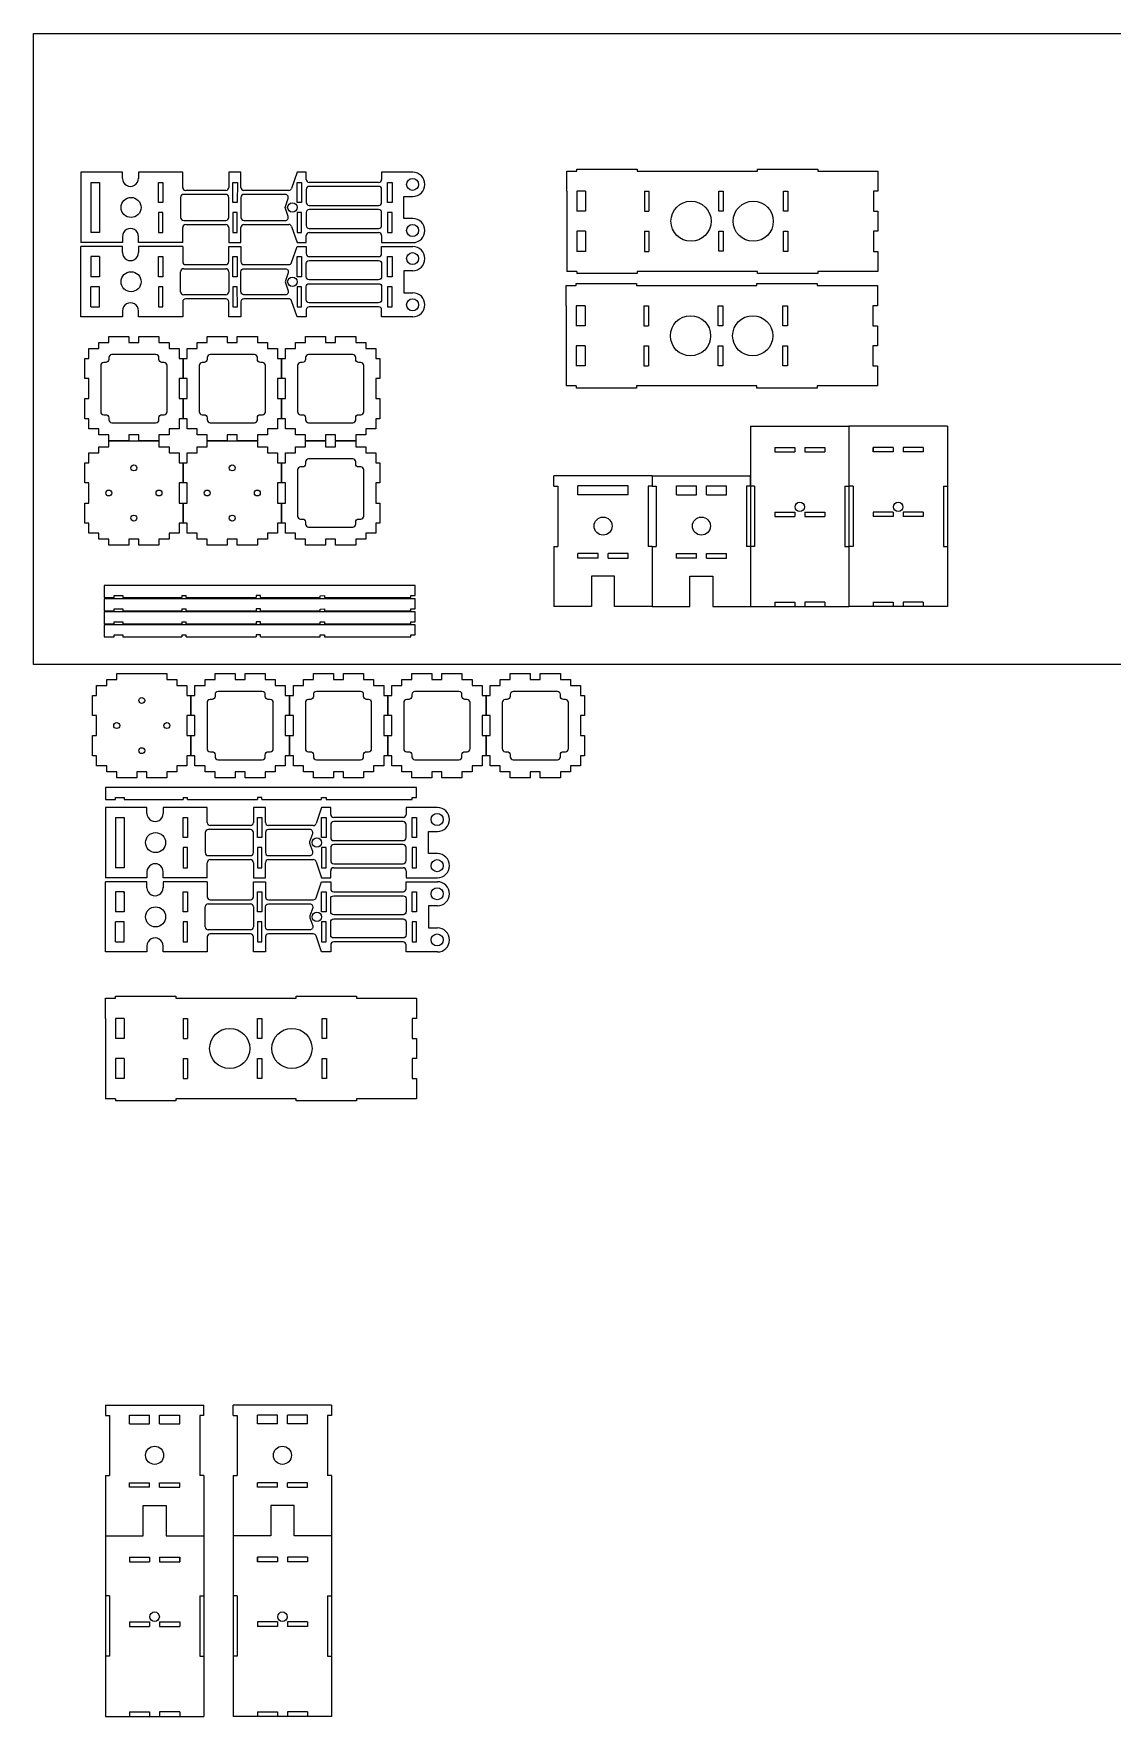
# Model space of a CAD drawing. Header units: millimetres. Extents: x 183 to 1901, y -41 to 1071.
# Drawn here: x 825 to 1362, y -41 to 797 of the extents above; entities that cross this region are included whole.
import ezdxf

# ---------------------------------------------------------------- set-up
doc = ezdxf.new("R2010")
doc.units = ezdxf.units.MM

msp = doc.modelspace()

# ---------------------------------------------------------------- linework, layer by layer
for p, q in [((869.21, 727.82), (848.51, 727.82)), ((848.51, 727.82), (848.51, 692.82)), ((853.51, 722.82), (853.51, 697.82)), ((853.51, 722.82), (857.86, 722.82)), ((857.86, 722.82), (857.86, 697.82)), ((1090.54, 718.46), (1090.54, 678.46)), ((1099.89, 718.46), (1095.54, 718.46)), ((1095.54, 718.46), (1095.54, 708.46)), ((1099.89, 718.46), (1099.89, 708.46)), ((1129.24, 718.46), (1131.44, 718.46)), ((1129.24, 718.46), (1129.24, 708.46)), ((1131.44, 718.46), (1131.44, 708.46)), ((1099.89, 708.46), (1095.54, 708.46)), ((1129.24, 708.46), (1131.44, 708.46)), ((857.86, 697.82), (853.51, 697.82)), ((1099.89, 698.46), (1095.54, 698.46)), ((1095.54, 698.46), (1095.54, 688.46)), ((1099.89, 698.46), (1099.89, 688.46)), ((1129.24, 698.46), (1131.44, 698.46)), ((1129.24, 698.46), (1129.24, 688.46)), ((1131.44, 698.46), (1131.44, 688.46)), ((869.21, 692.82), (848.51, 692.82)), ((869.21, 690.82), (848.51, 690.82)), ((848.51, 655.82), (848.51, 690.82)), ((1099.89, 688.46), (1095.54, 688.46)), ((1129.24, 688.46), (1131.44, 688.46)), ((857.86, 685.82), (853.51, 685.82)), ((853.51, 685.82), (853.51, 675.82)), ((857.87, 684.97), (857.86, 685.82)), ((857.86, 685.82), (857.86, 675.82)), ((857.86, 675.82), (853.51, 675.82)), ((853.51, 660.82), (853.51, 670.82)), ((857.86, 670.82), (853.51, 670.82)), ((857.86, 660.82), (857.86, 670.82)), ((1095.54, 678.46), (1090.54, 678.46)), ((1095.54, 678.46), (1095.54, 677.46)), ((869.21, 655.82), (848.51, 655.82)), ((853.51, 660.82), (857.86, 660.82)), ((1090.29, 661.38), (1090.29, 621.38)), ((1099.64, 661.38), (1095.29, 661.38)), ((1095.29, 661.38), (1095.29, 651.38)), ((1099.64, 661.38), (1099.64, 651.38)), ((1128.99, 661.38), (1131.19, 661.38)), ((1128.99, 661.38), (1128.99, 651.38)), ((1131.19, 661.38), (1131.19, 651.38)), ((1099.64, 651.38), (1095.29, 651.38)), ((1128.99, 651.38), (1131.19, 651.38)), ((1099.64, 641.38), (1095.29, 641.38)), ((1095.29, 641.38), (1095.29, 631.38)), ((1099.64, 641.38), (1099.64, 631.38)), ((1128.99, 641.38), (1131.19, 641.38)), ((1128.99, 641.38), (1128.99, 631.38)), ((1131.19, 641.38), (1131.19, 631.38)), ((1099.64, 631.38), (1095.29, 631.38)), ((1128.99, 631.38), (1131.19, 631.38)), ((1095.29, 621.38), (1090.29, 621.38)), ((1095.29, 621.38), (1095.29, 620.38)), ((1182.14, 601.44), (1212.39, 601.44)), ((1182.14, 601.44), (1182.14, 511.51)), ((1212.39, 601.44), (1231.14, 601.44)), ((1231.14, 601.44), (1231.14, 511.51)), ((1261.39, 601.44), (1231.14, 601.44)), ((1231.14, 601.44), (1231.14, 511.51)), ((1280.14, 601.44), (1261.39, 601.44)), ((1280.14, 601.44), (1280.14, 511.51)), ((1194.14, 590.76), (1204.14, 590.76)), ((1194.14, 590.76), (1194.14, 588.56)), ((1194.14, 588.56), (1204.14, 588.56)), ((1204.14, 590.76), (1204.14, 588.56)), ((1209.14, 590.76), (1209.14, 588.56)), ((1209.14, 590.76), (1219.14, 590.76)), ((1209.14, 588.56), (1219.14, 588.56)), ((1219.14, 590.76), (1219.14, 588.56)), ((1243.14, 590.76), (1243.14, 588.56)), ((1243.14, 588.56), (1243.14, 590.76)), ((1243.14, 590.76), (1243.14, 588.56)), ((1253.14, 590.76), (1243.14, 590.76)), ((1253.14, 588.56), (1243.14, 588.56)), ((1253.14, 590.76), (1253.14, 588.56)), ((1268.14, 590.76), (1258.14, 590.76)), ((1258.14, 590.76), (1258.14, 588.56)), ((1268.14, 588.56), (1258.14, 588.56)), ((1268.14, 590.76), (1268.14, 588.56)), ((1084.14, 571.51), (1084.14, 576.58)), ((1133.14, 576.58), (1084.14, 576.58)), ((1084.14, 571.51), (1086.14, 571.51)), ((1086.14, 571.51), (1086.14, 541.51)), ((1096.14, 567.23), (1096.14, 571.58)), ((1111.14, 571.58), (1096.14, 571.58)), ((1121.14, 571.58), (1111.14, 571.58)), ((1121.14, 567.23), (1121.14, 571.58)), ((1131.14, 571.51), (1131.14, 541.51)), ((1133.14, 571.51), (1131.14, 571.51)), ((1133.14, 576.58), (1133.14, 571.51)), ((1133.14, 576.58), (1133.14, 571.51)), ((1133.14, 576.58), (1182.14, 576.58)), ((1133.14, 571.51), (1135.14, 571.51)), ((1135.14, 571.51), (1135.14, 541.51)), ((1145.14, 567.23), (1145.14, 571.58)), ((1145.14, 571.58), (1155.14, 571.58)), ((1155.14, 567.23), (1155.14, 571.58)), ((1160.14, 567.23), (1160.14, 571.58)), ((1160.14, 571.58), (1170.14, 571.58)), ((1170.14, 567.23), (1170.14, 571.58)), ((1180.14, 571.51), (1180.14, 541.51)), ((1182.14, 571.51), (1180.14, 571.51)), ((1182.14, 571.51), (1182.14, 576.58)), ((1184.14, 571.51), (1182.14, 571.51)), ((1184.14, 571.51), (1184.14, 541.51)), ((1229.14, 571.51), (1229.14, 541.51)), ((1229.14, 571.51), (1231.14, 571.51)), ((1233.14, 571.51), (1231.14, 571.51)), ((1233.14, 571.51), (1233.14, 541.51)), ((1278.14, 571.51), (1278.14, 541.51)), ((1278.14, 571.51), (1280.14, 571.51)), ((1111.14, 567.23), (1096.14, 567.23)), ((1121.14, 567.23), (1111.14, 567.23)), ((1145.14, 567.23), (1155.14, 567.23)), ((1160.14, 567.23), (1170.14, 567.23)), ((1194.14, 558.61), (1204.14, 558.61)), ((1194.14, 558.61), (1194.14, 556.31)), ((1194.14, 556.31), (1204.14, 556.31)), ((1204.14, 558.61), (1204.14, 556.31)), ((1209.14, 558.61), (1209.14, 556.31)), ((1209.14, 558.61), (1209.14, 556.31)), ((1209.14, 558.61), (1219.14, 558.61)), ((1209.14, 556.31), (1219.14, 556.31)), ((1219.14, 558.61), (1219.14, 556.31)), ((1243.14, 558.61), (1243.14, 556.31)), ((1253.14, 558.61), (1243.14, 558.61)), ((1253.14, 556.31), (1243.14, 556.31)), ((1253.14, 558.61), (1253.14, 556.31)), ((1253.14, 558.61), (1253.14, 556.31)), ((1268.14, 558.61), (1258.14, 558.61)), ((1258.14, 558.61), (1258.14, 556.31)), ((1268.14, 556.31), (1258.14, 556.31)), ((1268.14, 558.61), (1268.14, 556.31)), ((1084.14, 541.51), (1084.14, 511.51)), ((1084.14, 541.51), (1086.14, 541.51)), ((1096.14, 535.68), (1096.14, 537.88)), ((1106.14, 537.88), (1096.14, 537.88)), ((1106.14, 535.68), (1106.14, 537.88)), ((1111.14, 535.68), (1111.14, 537.88)), ((1121.14, 537.88), (1111.14, 537.88)), ((1121.14, 535.68), (1121.14, 537.88)), ((1133.14, 541.51), (1131.14, 541.51)), ((1133.14, 541.51), (1133.14, 511.51)), ((1133.14, 541.51), (1133.14, 511.51)), ((1133.14, 541.51), (1133.14, 511.51)), ((1133.14, 541.51), (1135.14, 541.51)), ((1133.14, 541.51), (1133.14, 511.51)), ((1145.14, 535.68), (1145.14, 537.88)), ((1145.14, 537.88), (1155.14, 537.88)), ((1155.14, 535.68), (1155.14, 537.88)), ((1160.14, 535.68), (1160.14, 537.88)), ((1160.14, 537.88), (1170.14, 537.88)), ((1170.14, 535.68), (1170.14, 537.88)), ((1182.14, 541.51), (1180.14, 541.51)), ((1182.14, 541.51), (1182.14, 511.51)), ((1184.14, 541.51), (1182.14, 541.51)), ((1229.14, 541.51), (1231.14, 541.51)), ((1233.14, 541.51), (1231.14, 541.51)), ((1278.14, 541.51), (1280.14, 541.51)), ((1106.14, 535.68), (1096.14, 535.68)), ((1111.14, 535.68), (1121.14, 535.68)), ((1155.14, 535.68), (1145.14, 535.68)), ((1160.14, 535.68), (1170.14, 535.68)), ((1108.64, 526.61), (1102.89, 526.61)), ((1102.89, 526.61), (1102.89, 511.51)), ((1114.39, 526.61), (1108.64, 526.61)), ((1114.39, 511.51), (1114.39, 526.61)), ((1151.89, 511.51), (1151.89, 526.61)), ((1151.89, 526.61), (1157.64, 526.61)), ((1157.64, 526.61), (1163.39, 526.61)), ((1163.39, 526.61), (1163.39, 511.51)), ((898.74, 516.94), (898.74, 515.94)), ((900.94, 515.94), (900.94, 516.94)), ((937.99, 516.94), (935.79, 516.94)), ((935.79, 516.94), (935.79, 515.94)), ((937.99, 515.94), (937.99, 516.94)), ((1102.89, 511.51), (1084.14, 511.51)), ((1133.14, 511.51), (1114.39, 511.51)), ((1133.14, 511.51), (1151.89, 511.51)), ((1163.39, 511.51), (1182.14, 511.51)), ((1182.14, 511.51), (1231.14, 511.51)), ((1194.14, 513.71), (1194.14, 511.51)), ((1194.14, 513.71), (1204.14, 513.71)), ((1204.14, 513.71), (1204.14, 511.51)), ((1209.14, 513.71), (1209.14, 511.51)), ((1209.14, 513.71), (1209.14, 511.51)), ((1219.14, 513.71), (1209.14, 513.71)), ((1219.14, 513.71), (1219.14, 511.51)), ((1219.14, 513.71), (1219.14, 511.51)), ((1280.14, 511.51), (1231.14, 511.51)), ((1243.14, 513.71), (1243.14, 511.51)), ((1243.14, 513.71), (1243.14, 511.51)), ((1243.14, 513.71), (1253.14, 513.71)), ((1253.14, 513.71), (1253.14, 511.51)), ((1253.14, 513.71), (1253.14, 511.51)), ((1258.14, 513.71), (1258.14, 511.51)), ((1268.14, 513.71), (1258.14, 513.71)), ((1268.14, 513.71), (1268.14, 511.51)), ((898.74, 510.3), (898.74, 509.3)), ((898.74, 503.84), (898.74, 502.84)), ((900.94, 509.3), (900.94, 510.3)), ((900.94, 502.84), (900.94, 503.84)), ((937.99, 510.3), (935.79, 510.3)), ((935.79, 510.3), (935.79, 509.3)), ((937.99, 503.84), (935.79, 503.84)), ((935.79, 503.84), (935.79, 502.84)), ((937.99, 509.3), (937.99, 510.3)), ((937.99, 502.84), (937.99, 503.84)), ((898.74, 497.39), (898.74, 496.39)), ((900.94, 496.39), (900.94, 497.39)), ((937.99, 497.39), (935.79, 497.39)), ((935.79, 497.39), (935.79, 496.39)), ((937.99, 496.39), (937.99, 497.39)), ((881.44, 411.43), (860.74, 411.43)), ((860.74, 411.43), (860.74, 376.43)), ((899.44, 416.42), (899.44, 415.42)), ((901.64, 415.42), (901.64, 416.42)), ((938.69, 416.42), (936.49, 416.42)), ((936.49, 416.42), (936.49, 415.42)), ((938.69, 415.42), (938.69, 416.42)), ((865.74, 406.43), (865.74, 381.43)), ((865.74, 406.43), (870.09, 406.43)), ((870.09, 406.43), (870.09, 381.43)), ((870.09, 381.43), (865.74, 381.43)), ((881.44, 376.43), (860.74, 376.43)), ((881.44, 374.44), (860.74, 374.44)), ((860.74, 339.44), (860.74, 374.44)), ((870.09, 369.44), (865.74, 369.44)), ((865.74, 369.44), (865.74, 359.44)), ((870.1, 368.59), (870.09, 369.44)), ((870.09, 369.44), (870.09, 359.44)), ((870.09, 359.44), (865.74, 359.44)), ((865.74, 344.44), (865.74, 354.44)), ((870.09, 354.44), (865.74, 354.44)), ((870.09, 344.44), (870.09, 354.44)), ((865.74, 344.44), (870.09, 344.44)), ((881.44, 339.44), (860.74, 339.44)), ((860.74, 306.37), (860.74, 266.37)), ((870.09, 306.37), (865.74, 306.37)), ((865.74, 306.37), (865.74, 296.37)), ((870.09, 306.37), (870.09, 296.37)), ((899.44, 306.37), (901.64, 306.37)), ((899.44, 306.37), (899.44, 296.37)), ((901.64, 306.37), (901.64, 296.37)), ((870.09, 296.37), (865.74, 296.37)), ((899.44, 296.37), (901.64, 296.37)), ((870.09, 286.37), (865.74, 286.37)), ((865.74, 286.37), (865.74, 276.37)), ((870.09, 286.37), (870.09, 276.37)), ((899.44, 286.37), (901.64, 286.37)), ((899.44, 286.37), (899.44, 276.37)), ((901.64, 286.37), (901.64, 276.37)), ((870.09, 276.37), (865.74, 276.37)), ((899.44, 276.37), (901.64, 276.37)), ((865.74, 266.37), (860.74, 266.37)), ((865.74, 266.37), (865.74, 265.37)), ((860.74, 113.68), (860.74, 108.61)), ((860.74, 113.68), (909.74, 113.68)), ((909.74, 108.61), (909.74, 113.68)), ((924.43, 108.61), (924.43, 113.68)), ((973.43, 113.68), (924.43, 113.68)), ((973.43, 113.68), (973.43, 108.61)), ((860.74, 108.61), (862.74, 108.61)), ((862.74, 108.61), (862.74, 78.61)), ((872.74, 104.33), (872.74, 108.68)), ((872.74, 108.68), (882.74, 108.68)), ((872.74, 104.33), (882.74, 104.33)), ((882.74, 104.33), (882.74, 108.68)), ((887.74, 104.33), (887.74, 108.68)), ((887.74, 108.68), (897.74, 108.68)), ((887.74, 104.33), (897.74, 104.33)), ((897.74, 104.33), (897.74, 108.68)), ((907.74, 108.61), (907.74, 78.61)), ((909.74, 108.61), (907.74, 108.61)), ((924.43, 108.61), (926.43, 108.61)), ((926.43, 108.61), (926.43, 78.61)), ((936.43, 104.33), (936.43, 108.68)), ((946.43, 108.68), (936.43, 108.68)), ((946.43, 104.33), (936.43, 104.33)), ((946.43, 104.33), (946.43, 108.68)), ((951.43, 104.33), (951.43, 108.68)), ((961.43, 108.68), (951.43, 108.68)), ((961.43, 104.33), (951.43, 104.33)), ((961.43, 104.33), (961.43, 108.68)), ((971.43, 108.61), (971.43, 78.61)), ((973.43, 108.61), (971.43, 108.61)), ((860.74, 78.61), (860.74, 48.61)), ((860.74, 78.61), (862.74, 78.61)), ((860.74, 78.61), (860.74, 48.61)), ((909.74, 78.61), (907.74, 78.61)), ((909.74, 78.61), (909.74, 48.61)), ((924.43, 78.61), (924.43, 48.61)), ((924.43, 78.61), (926.43, 78.61)), ((973.43, 78.61), (971.43, 78.61)), ((973.43, 78.61), (973.43, 48.61)), ((973.43, 78.61), (973.43, 48.61)), ((872.74, 72.78), (872.74, 74.98)), ((872.74, 74.98), (882.74, 74.98)), ((882.74, 72.78), (872.74, 72.78)), ((882.74, 72.78), (882.74, 74.98)), ((887.74, 72.78), (887.74, 74.98)), ((887.74, 74.98), (897.74, 74.98)), ((887.74, 72.78), (897.74, 72.78)), ((897.74, 72.78), (897.74, 74.98)), ((936.43, 72.78), (936.43, 74.98)), ((946.43, 74.98), (936.43, 74.98)), ((946.43, 72.78), (936.43, 72.78)), ((946.43, 72.78), (946.43, 74.98)), ((951.43, 72.78), (951.43, 74.98)), ((961.43, 74.98), (951.43, 74.98)), ((951.43, 72.78), (961.43, 72.78)), ((961.43, 72.78), (961.43, 74.98)), ((879.49, 48.61), (879.49, 63.71)), ((879.49, 63.71), (885.24, 63.71)), ((885.24, 63.71), (890.99, 63.71)), ((890.99, 63.71), (890.99, 48.61)), ((948.93, 63.71), (943.18, 63.71)), ((943.18, 63.71), (943.18, 48.61)), ((954.68, 63.71), (948.93, 63.71)), ((954.68, 48.61), (954.68, 63.71)), ((860.74, 48.61), (879.49, 48.61)), ((860.74, 48.61), (860.74, -41.32)), ((890.99, 48.61), (909.74, 48.61)), ((909.74, 48.61), (909.74, -41.32)), ((943.18, 48.61), (924.43, 48.61)), ((924.43, 48.61), (924.43, -41.32)), ((973.43, 48.61), (954.68, 48.61)), ((973.43, 48.61), (973.43, -41.32)), ((872.74, 37.93), (882.74, 37.93)), ((872.74, 37.93), (872.74, 35.73)), ((872.74, 35.73), (882.74, 35.73)), ((882.74, 37.93), (882.74, 35.73)), ((887.74, 37.93), (887.74, 35.73)), ((887.74, 37.93), (897.74, 37.93)), ((887.74, 35.73), (897.74, 35.73)), ((897.74, 37.93), (897.74, 35.73)), ((897.74, 35.73), (897.74, 37.93)), ((897.74, 37.93), (897.74, 35.73)), ((936.43, 37.93), (936.43, 35.73)), ((936.43, 35.73), (936.43, 37.93)), ((936.43, 37.93), (936.43, 35.73)), ((946.43, 37.93), (936.43, 37.93)), ((946.43, 35.73), (936.43, 35.73)), ((946.43, 37.93), (946.43, 35.73)), ((961.43, 37.93), (951.43, 37.93)), ((951.43, 37.93), (951.43, 35.73)), ((961.43, 35.73), (951.43, 35.73)), ((961.43, 37.93), (961.43, 35.73)), ((862.74, 18.68), (860.74, 18.68)), ((862.74, 18.68), (862.74, -11.32)), ((907.74, 18.68), (907.74, -11.32)), ((907.74, 18.68), (909.74, 18.68)), ((926.43, 18.68), (924.43, 18.68)), ((926.43, 18.68), (926.43, -11.32)), ((971.43, 18.68), (971.43, -11.32)), ((971.43, 18.68), (973.43, 18.68)), ((872.74, 5.78), (882.74, 5.78)), ((872.74, 5.78), (872.74, 3.48)), ((872.74, 3.48), (882.74, 3.48)), ((882.74, 5.78), (882.74, 3.48)), ((887.74, 5.78), (887.74, 3.48)), ((887.74, 5.78), (887.74, 3.48)), ((887.74, 5.78), (897.74, 5.78)), ((887.74, 3.48), (897.74, 3.48)), ((897.74, 5.78), (897.74, 3.48)), ((936.43, 5.78), (936.43, 3.48)), ((946.43, 5.78), (936.43, 5.78)), ((946.43, 3.48), (936.43, 3.48)), ((946.43, 5.78), (946.43, 3.48)), ((946.43, 5.78), (946.43, 3.48)), ((961.43, 5.78), (951.43, 5.78)), ((951.43, 5.78), (951.43, 3.48)), ((961.43, 3.48), (951.43, 3.48)), ((961.43, 5.78), (961.43, 3.48)), ((862.74, -11.32), (860.74, -11.32)), ((907.74, -11.32), (909.74, -11.32)), ((926.43, -11.32), (924.43, -11.32)), ((971.43, -11.32), (973.43, -11.32)), ((860.74, -41.32), (909.74, -41.32)), ((872.74, -39.12), (872.74, -41.32)), ((872.74, -39.12), (882.74, -39.12)), ((882.74, -39.12), (882.74, -41.32)), ((887.74, -39.12), (887.74, -41.32)), ((887.74, -39.12), (887.74, -41.32)), ((897.74, -39.12), (887.74, -39.12)), ((897.74, -39.12), (897.74, -41.32)), ((897.74, -39.12), (897.74, -41.32)), ((973.43, -41.32), (924.43, -41.32)), ((936.43, -39.12), (936.43, -41.32)), ((936.43, -39.12), (936.43, -41.32)), ((936.43, -39.12), (946.43, -39.12)), ((946.43, -39.12), (946.43, -41.32)), ((946.43, -39.12), (946.43, -41.32)), ((951.43, -39.12), (951.43, -41.32)), ((961.43, -39.12), (951.43, -39.12)), ((961.43, -39.12), (961.43, -41.32))]:
    msp.add_line(p, q)
at = {"color": 0}
for p, q in [((869.21, 724.82), (869.21, 727.82)), ((869.21, 727.82), (869.21, 727.82)), ((899.21, 727.82), (877.21, 727.82)), ((877.21, 727.82), (877.21, 724.82)), ((899.21, 720.32), (899.21, 727.82)), ((928.21, 727.82), (922.21, 727.82)), ((922.21, 727.82), (922.21, 720.32)), ((928.21, 720.32), (928.21, 727.82)), ((956.21, 727.82), (953.47, 719.83)), ((960.71, 727.82), (956.21, 727.82)), ((960.71, 724.32), (960.71, 727.82)), ((996.81, 722.82), (962.21, 722.82)), ((1013.86, 727.82), (998.31, 727.82)), ((998.31, 727.82), (998.31, 724.32)), ((898.21, 715.32), (898.21, 705.32)), ((920.71, 716.82), (899.71, 716.82)), ((920.71, 718.82), (900.71, 718.82)), ((922.21, 705.32), (922.21, 715.32)), ((952.06, 718.82), (929.71, 718.82)), ((1009.38, 704.82), (1009.38, 715.82)), ((1009.38, 715.82), (1013.86, 715.82)), ((1013.86, 704.82), (1009.38, 704.82)), ((869.21, 695.82), (869.21, 692.82)), ((877.21, 692.82), (877.21, 695.82)), ((899.21, 692.82), (899.21, 700.32)), ((899.71, 703.82), (920.71, 703.82)), ((900.71, 701.82), (920.71, 701.82)), ((922.21, 700.32), (922.21, 692.82)), ((928.21, 692.82), (928.21, 700.32)), ((929.71, 701.82), (952.06, 701.82)), ((953.47, 700.8), (956.21, 692.82)), ((960.71, 692.82), (960.71, 696.32)), ((962.21, 697.82), (996.81, 697.82)), ((998.31, 696.32), (998.31, 692.82)), ((869.21, 692.82), (869.21, 692.82)), ((869.21, 687.82), (869.21, 690.82)), ((869.21, 690.82), (869.21, 690.82)), ((899.21, 692.82), (877.21, 692.82)), ((899.21, 690.82), (877.21, 690.82)), ((877.21, 690.82), (877.21, 687.82)), ((899.21, 690.82), (899.21, 683.32)), ((922.21, 692.82), (928.21, 692.82)), ((922.21, 683.32), (922.21, 690.82)), ((922.21, 690.82), (928.21, 690.82)), ((928.21, 690.82), (928.21, 683.32)), ((953.47, 682.83), (956.21, 690.82)), ((956.21, 692.82), (960.71, 692.82)), ((956.21, 690.82), (960.71, 690.82)), ((960.71, 690.82), (960.71, 687.32)), ((998.31, 692.82), (1013.86, 692.82)), ((998.31, 687.32), (998.31, 690.82)), ((998.31, 690.82), (1013.86, 690.82)), ((899.71, 679.82), (920.71, 679.82)), ((900.71, 681.82), (920.71, 681.82)), ((929.71, 681.82), (952.06, 681.82)), ((962.21, 685.82), (996.81, 685.82)), ((898.21, 668.32), (898.21, 678.32)), ((922.21, 678.32), (922.21, 668.32)), ((1013.86, 678.82), (1009.38, 678.82)), ((1009.38, 678.82), (1009.38, 667.82)), ((899.21, 663.32), (899.21, 655.82)), ((920.71, 666.82), (899.71, 666.82)), ((920.71, 664.82), (900.71, 664.82)), ((922.21, 655.82), (922.21, 663.32)), ((928.21, 663.32), (928.21, 655.82)), ((952.06, 664.82), (929.71, 664.82)), ((956.21, 655.82), (953.47, 663.81)), ((1009.38, 667.82), (1013.86, 667.82)), ((869.21, 658.82), (869.21, 655.82)), ((869.21, 655.82), (869.21, 655.82)), ((877.21, 655.82), (877.21, 658.82)), ((899.21, 655.82), (877.21, 655.82)), ((928.21, 655.82), (922.21, 655.82)), ((960.71, 655.82), (956.21, 655.82)), ((960.71, 659.32), (960.71, 655.82)), ((996.81, 660.82), (962.21, 660.82)), ((998.31, 655.82), (998.31, 659.32)), ((1013.86, 655.82), (998.31, 655.82)), ((881.44, 408.43), (881.44, 411.43)), ((881.44, 411.43), (881.44, 411.43)), ((911.44, 411.43), (889.44, 411.43)), ((889.44, 411.43), (889.44, 408.43)), ((911.44, 403.93), (911.44, 411.43)), ((940.44, 411.43), (934.44, 411.43)), ((934.44, 411.43), (934.44, 403.93)), ((940.44, 403.93), (940.44, 411.43)), ((968.44, 411.43), (965.7, 403.45)), ((972.94, 411.43), (968.44, 411.43)), ((972.94, 407.93), (972.94, 411.43)), ((1026.09, 411.43), (1010.54, 411.43)), ((1010.54, 411.43), (1010.54, 407.93)), ((932.94, 402.43), (912.94, 402.43)), ((964.28, 402.43), (941.94, 402.43)), ((1009.04, 406.43), (974.44, 406.43)), ((910.44, 398.93), (910.44, 388.93)), ((932.94, 400.43), (911.94, 400.43)), ((934.44, 388.93), (934.44, 398.93)), ((1021.61, 388.43), (1021.61, 399.43)), ((1021.61, 399.43), (1026.09, 399.43)), ((911.94, 387.43), (932.94, 387.43)), ((1026.09, 388.43), (1021.61, 388.43)), ((881.44, 379.43), (881.44, 376.43)), ((889.44, 376.43), (889.44, 379.43)), ((911.44, 376.43), (911.44, 383.93)), ((912.94, 385.43), (932.94, 385.43)), ((934.44, 383.93), (934.44, 376.43)), ((940.44, 376.43), (940.44, 383.93)), ((941.94, 385.43), (964.28, 385.43)), ((965.7, 384.42), (968.44, 376.43)), ((972.94, 376.43), (972.94, 379.93)), ((974.44, 381.43), (1009.04, 381.43)), ((1010.54, 379.93), (1010.54, 376.43)), ((881.44, 376.43), (881.44, 376.43)), ((881.44, 371.44), (881.44, 374.44)), ((881.44, 374.44), (881.44, 374.44)), ((911.44, 376.43), (889.44, 376.43)), ((911.44, 374.44), (889.44, 374.44)), ((889.44, 374.44), (889.44, 371.44)), ((911.44, 374.44), (911.44, 366.94)), ((934.44, 376.43), (940.44, 376.43)), ((934.44, 366.94), (934.44, 374.44)), ((934.44, 374.44), (940.44, 374.44)), ((940.44, 374.44), (940.44, 366.94)), ((965.7, 366.45), (968.44, 374.44)), ((968.44, 376.43), (972.94, 376.43)), ((968.44, 374.44), (972.94, 374.44)), ((972.94, 374.44), (972.94, 370.94)), ((974.44, 369.44), (1009.04, 369.44)), ((1010.54, 376.43), (1026.09, 376.43)), ((1010.54, 370.94), (1010.54, 374.44)), ((1010.54, 374.44), (1026.09, 374.44)), ((910.44, 351.94), (910.44, 361.94)), ((911.94, 363.44), (932.94, 363.44)), ((912.94, 365.44), (932.94, 365.44)), ((934.44, 361.94), (934.44, 351.94)), ((941.94, 365.44), (964.28, 365.44)), ((1026.09, 362.44), (1021.61, 362.44)), ((1021.61, 362.44), (1021.61, 351.44)), ((911.44, 346.94), (911.44, 339.44)), ((932.94, 350.44), (911.94, 350.44)), ((932.94, 348.44), (912.94, 348.44)), ((934.44, 339.44), (934.44, 346.94)), ((940.44, 346.94), (940.44, 339.44)), ((964.28, 348.44), (941.94, 348.44)), ((968.44, 339.44), (965.7, 347.42)), ((1009.04, 344.44), (974.44, 344.44)), ((1021.61, 351.44), (1026.09, 351.44)), ((881.44, 342.44), (881.44, 339.44)), ((881.44, 339.44), (881.44, 339.44)), ((889.44, 339.44), (889.44, 342.44)), ((911.44, 339.44), (889.44, 339.44)), ((940.44, 339.44), (934.44, 339.44)), ((972.94, 339.44), (968.44, 339.44)), ((972.94, 342.94), (972.94, 339.44)), ((1010.54, 339.44), (1010.54, 342.94)), ((1026.09, 339.44), (1010.54, 339.44))]:
    msp.add_line(p, q, dxfattribs=at)
for points in [[(824.98, 796.9), (1901.12, 796.9), (1901.12, 482.65), (824.98, 482.65)], [(862.41, 594.08), (862.41, 597.08), (857.41, 597.08), (857.41, 600.08), (852.41, 600.08), (852.41, 605.08), (850.41, 605.08), (850.41, 615.08), (852.41, 615.08), (852.41, 625.08), (850.41, 625.08), (850.41, 635.08), (852.41, 635.08), (852.41, 640.08), (857.41, 640.08), (857.41, 643.08), (862.41, 643.08), (862.41, 646.08), (872.41, 646.08), (872.41, 643.08), (877.41, 643.08), (877.41, 646.08), (887.41, 646.08), (887.41, 643.08), (892.41, 643.08), (892.41, 640.08), (897.41, 640.08), (897.41, 635.08), (899.41, 635.08), (899.41, 625.08), (897.41, 625.08), (897.41, 615.08), (899.41, 615.08), (899.41, 605.08), (897.41, 605.08), (897.41, 600.08), (892.41, 600.08), (892.41, 597.08), (887.41, 597.08), (887.41, 594.08), (877.41, 594.08), (877.41, 597.08), (872.41, 597.08), (872.41, 594.08)], [(911.41, 594.08), (911.41, 597.08), (906.41, 597.08), (906.41, 600.08), (901.41, 600.08), (901.41, 605.08), (899.41, 605.08), (899.41, 615.08), (901.41, 615.08), (901.41, 625.08), (899.41, 625.08), (899.41, 635.08), (901.41, 635.08), (901.41, 640.08), (906.41, 640.08), (906.41, 643.08), (911.41, 643.08), (911.41, 646.08), (921.41, 646.08), (921.41, 643.08), (926.41, 643.08), (926.41, 646.08), (936.41, 646.08), (936.41, 643.08), (941.41, 643.08), (941.41, 640.08), (946.41, 640.08), (946.41, 635.08), (948.41, 635.08), (948.41, 625.08), (946.41, 625.08), (946.41, 615.08), (948.41, 615.08), (948.41, 605.08), (946.41, 605.08), (946.41, 600.08), (941.41, 600.08), (941.41, 597.08), (936.41, 597.08), (936.41, 594.08), (926.41, 594.08), (926.41, 597.08), (921.41, 597.08), (921.41, 594.08)], [(960.41, 594.08), (960.41, 597.08), (955.41, 597.08), (955.41, 600.08), (950.41, 600.08), (950.41, 605.08), (948.41, 605.08), (948.41, 615.08), (950.41, 615.08), (950.41, 625.08), (948.41, 625.08), (948.41, 635.08), (950.41, 635.08), (950.41, 640.08), (955.41, 640.08), (955.41, 643.08), (960.41, 643.08), (960.41, 646.08), (970.41, 646.08), (970.41, 643.08), (975.41, 643.08), (975.41, 646.08), (985.41, 646.08), (985.41, 643.08), (990.41, 643.08), (990.41, 640.08), (995.41, 640.08), (995.41, 635.08), (997.41, 635.08), (997.41, 625.08), (995.41, 625.08), (995.41, 615.08), (997.41, 615.08), (997.41, 605.08), (995.41, 605.08), (995.41, 600.08), (990.41, 600.08), (990.41, 597.08), (985.41, 597.08), (985.41, 594.08), (975.41, 594.08), (975.41, 597.08), (970.41, 597.08), (970.41, 594.08)], [(862.41, 542.08), (862.41, 545.08), (857.41, 545.08), (857.41, 548.08), (852.41, 548.08), (852.41, 553.08), (850.41, 553.08), (850.41, 563.08), (852.41, 563.08), (852.41, 573.08), (850.41, 573.08), (850.41, 583.08), (852.41, 583.08), (852.41, 588.08), (857.41, 588.08), (857.41, 591.08), (862.41, 591.08), (862.41, 594.08), (872.41, 594.08), (872.41, 594.08), (877.41, 594.08), (877.41, 594.08), (887.41, 594.08), (887.41, 591.08), (892.41, 591.08), (892.41, 588.08), (897.41, 588.08), (897.41, 583.08), (899.41, 583.08), (899.41, 573.08), (897.41, 573.08), (897.41, 563.08), (899.41, 563.08), (899.41, 553.08), (897.41, 553.08), (897.41, 548.08), (892.41, 548.08), (892.41, 545.08), (887.41, 545.08), (887.41, 542.08), (877.41, 542.08), (877.41, 545.08), (872.41, 545.08), (872.41, 542.08)], [(911.41, 542.08), (911.41, 545.08), (906.41, 545.08), (906.41, 548.08), (901.41, 548.08), (901.41, 553.08), (899.41, 553.08), (899.41, 563.08), (901.41, 563.08), (901.41, 573.08), (899.41, 573.08), (899.41, 583.08), (901.41, 583.08), (901.41, 588.08), (906.41, 588.08), (906.41, 591.08), (911.41, 591.08), (911.41, 594.08), (921.41, 594.08), (921.41, 594.08), (926.41, 594.08), (926.41, 594.08), (936.41, 594.08), (936.41, 591.08), (941.41, 591.08), (941.41, 588.08), (946.41, 588.08), (946.41, 583.08), (948.41, 583.08), (948.41, 573.08), (946.41, 573.08), (946.41, 563.08), (948.41, 563.08), (948.41, 553.08), (946.41, 553.08), (946.41, 548.08), (941.41, 548.08), (941.41, 545.08), (936.41, 545.08), (936.41, 542.08), (926.41, 542.08), (926.41, 545.08), (921.41, 545.08), (921.41, 542.08)], [(960.41, 542.08), (960.41, 545.08), (955.41, 545.08), (955.41, 548.08), (950.41, 548.08), (950.41, 553.08), (948.41, 553.08), (948.41, 563.08), (950.41, 563.08), (950.41, 573.08), (948.41, 573.08), (948.41, 583.08), (950.41, 583.08), (950.41, 588.08), (955.41, 588.08), (955.41, 591.08), (960.41, 591.08), (960.41, 594.08), (970.41, 594.08), (970.41, 591.08), (975.41, 591.08), (975.41, 594.08), (985.41, 594.08), (985.41, 591.08), (990.41, 591.08), (990.41, 588.08), (995.41, 588.08), (995.41, 583.08), (997.41, 583.08), (997.41, 573.08), (995.41, 573.08), (995.41, 563.08), (997.41, 563.08), (997.41, 553.08), (995.41, 553.08), (995.41, 548.08), (990.41, 548.08), (990.41, 545.08), (985.41, 545.08), (985.41, 542.08), (975.41, 542.08), (975.41, 545.08), (970.41, 545.08), (970.41, 542.08)], [(866.35, 426.22), (866.35, 429.22), (861.35, 429.22), (861.35, 432.22), (856.35, 432.22), (856.35, 437.22), (854.35, 437.22), (854.35, 447.22), (856.35, 447.22), (856.35, 457.22), (854.35, 457.22), (854.35, 467.22), (856.35, 467.22), (856.35, 472.22), (861.35, 472.22), (861.35, 475.22), (866.35, 475.22), (866.35, 478.22), (876.35, 478.22), (876.35, 478.22), (881.35, 478.22), (881.35, 478.22), (891.35, 478.22), (891.35, 475.22), (896.35, 475.22), (896.35, 472.22), (901.35, 472.22), (901.35, 467.22), (903.35, 467.22), (903.35, 457.22), (901.35, 457.22), (901.35, 447.22), (903.35, 447.22), (903.35, 437.22), (901.35, 437.22), (901.35, 432.22), (896.35, 432.22), (896.35, 429.22), (891.35, 429.22), (891.35, 426.22), (881.35, 426.22), (881.35, 429.22), (876.35, 429.22), (876.35, 426.22)], [(915.35, 426.22), (915.35, 429.22), (910.35, 429.22), (910.35, 432.22), (905.35, 432.22), (905.35, 437.22), (903.35, 437.22), (903.35, 447.22), (905.35, 447.22), (905.35, 457.22), (903.35, 457.22), (903.35, 467.22), (905.35, 467.22), (905.35, 472.22), (910.35, 472.22), (910.35, 475.22), (915.35, 475.22), (915.35, 478.22), (925.35, 478.22), (925.35, 475.22), (930.35, 475.22), (930.35, 478.22), (940.35, 478.22), (940.35, 475.22), (945.35, 475.22), (945.35, 472.22), (950.35, 472.22), (950.35, 467.22), (952.35, 467.22), (952.35, 457.22), (950.35, 457.22), (950.35, 447.22), (952.35, 447.22), (952.35, 437.22), (950.35, 437.22), (950.35, 432.22), (945.35, 432.22), (945.35, 429.22), (940.35, 429.22), (940.35, 426.22), (930.35, 426.22), (930.35, 429.22), (925.35, 429.22), (925.35, 426.22)], [(964.35, 426.22), (964.35, 429.22), (959.35, 429.22), (959.35, 432.22), (954.35, 432.22), (954.35, 437.22), (952.35, 437.22), (952.35, 447.22), (954.35, 447.22), (954.35, 457.22), (952.35, 457.22), (952.35, 467.22), (954.35, 467.22), (954.35, 472.22), (959.35, 472.22), (959.35, 475.22), (964.35, 475.22), (964.35, 478.22), (974.35, 478.22), (974.35, 475.22), (979.35, 475.22), (979.35, 478.22), (989.35, 478.22), (989.35, 475.22), (994.35, 475.22), (994.35, 472.22), (999.35, 472.22), (999.35, 467.22), (1001.35, 467.22), (1001.35, 457.22), (999.35, 457.22), (999.35, 447.22), (1001.35, 447.22), (1001.35, 437.22), (999.35, 437.22), (999.35, 432.22), (994.35, 432.22), (994.35, 429.22), (989.35, 429.22), (989.35, 426.22), (979.35, 426.22), (979.35, 429.22), (974.35, 429.22), (974.35, 426.22)], [(1013.35, 426.22), (1013.35, 429.22), (1008.35, 429.22), (1008.35, 432.22), (1003.35, 432.22), (1003.35, 437.22), (1001.35, 437.22), (1001.35, 447.22), (1003.35, 447.22), (1003.35, 457.22), (1001.35, 457.22), (1001.35, 467.22), (1003.35, 467.22), (1003.35, 472.22), (1008.35, 472.22), (1008.35, 475.22), (1013.35, 475.22), (1013.35, 478.22), (1023.35, 478.22), (1023.35, 475.22), (1028.35, 475.22), (1028.35, 478.22), (1038.35, 478.22), (1038.35, 475.22), (1043.35, 475.22), (1043.35, 472.22), (1048.35, 472.22), (1048.35, 467.22), (1050.35, 467.22), (1050.35, 457.22), (1048.35, 457.22), (1048.35, 447.22), (1050.35, 447.22), (1050.35, 437.22), (1048.35, 437.22), (1048.35, 432.22), (1043.35, 432.22), (1043.35, 429.22), (1038.35, 429.22), (1038.35, 426.22), (1028.35, 426.22), (1028.35, 429.22), (1023.35, 429.22), (1023.35, 426.22)], [(1062.35, 426.22), (1062.35, 429.22), (1057.35, 429.22), (1057.35, 432.22), (1052.35, 432.22), (1052.35, 437.22), (1050.35, 437.22), (1050.35, 447.22), (1052.35, 447.22), (1052.35, 457.22), (1050.35, 457.22), (1050.35, 467.22), (1052.35, 467.22), (1052.35, 472.22), (1057.35, 472.22), (1057.35, 475.22), (1062.35, 475.22), (1062.35, 478.22), (1072.35, 478.22), (1072.35, 475.22), (1077.35, 475.22), (1077.35, 478.22), (1087.35, 478.22), (1087.35, 475.22), (1092.35, 475.22), (1092.35, 472.22), (1097.35, 472.22), (1097.35, 467.22), (1099.35, 467.22), (1099.35, 457.22), (1097.35, 457.22), (1097.35, 447.22), (1099.35, 447.22), (1099.35, 437.22), (1097.35, 437.22), (1097.35, 432.22), (1092.35, 432.22), (1092.35, 429.22), (1087.35, 429.22), (1087.35, 426.22), (1077.35, 426.22), (1077.35, 429.22), (1072.35, 429.22), (1072.35, 426.22)]]:
    msp.add_lwpolyline(points, close=True)
for points in [[(1090.54, 718.46), (1090.54, 728.46), (1095.54, 728.46), (1095.54, 729.46), (1125.54, 729.46), (1125.54, 728.46), (1185.54, 728.46), (1185.54, 729.46), (1215.54, 729.46), (1215.54, 728.46), (1245.54, 728.46), (1245.54, 718.46), (1243.34, 718.46), (1243.34, 708.46), (1245.54, 708.46), (1245.54, 698.46), (1243.34, 698.46), (1243.34, 688.46), (1245.54, 688.46), (1245.54, 678.46), (1215.54, 678.46), (1215.54, 677.46), (1185.54, 677.46), (1185.54, 678.46), (1138.54, 678.46), (1138.54, 678.46), (1132.54, 678.46), (1132.54, 678.46), (1125.54, 678.46), (1125.54, 677.46), (1095.54, 677.46)], [(1090.29, 661.38), (1090.29, 671.38), (1095.29, 671.38), (1095.29, 672.38), (1125.29, 672.38), (1125.29, 671.38), (1185.29, 671.38), (1185.29, 672.38), (1215.29, 672.38), (1215.29, 671.38), (1245.29, 671.38), (1245.29, 661.38), (1243.09, 661.38), (1243.09, 651.38), (1245.29, 651.38), (1245.29, 641.38), (1243.09, 641.38), (1243.09, 631.38), (1245.29, 631.38), (1245.29, 621.38), (1215.29, 621.38), (1215.29, 620.38), (1185.29, 620.38), (1185.29, 621.38), (1138.29, 621.38), (1138.29, 621.38), (1132.29, 621.38), (1132.29, 621.38), (1125.29, 621.38), (1125.29, 620.38), (1095.29, 620.38)], [(860.74, 306.37), (860.74, 316.37), (865.74, 316.37), (865.74, 317.37), (895.74, 317.37), (895.74, 316.37), (955.74, 316.37), (955.74, 317.37), (985.74, 317.37), (985.74, 316.37), (1015.74, 316.37), (1015.74, 306.37), (1013.54, 306.37), (1013.54, 296.37), (1015.74, 296.37), (1015.74, 286.37), (1013.54, 286.37), (1013.54, 276.37), (1015.74, 276.37), (1015.74, 266.37), (985.74, 266.37), (985.74, 265.37), (955.74, 265.37), (955.74, 266.37), (908.74, 266.37), (908.74, 266.37), (902.74, 266.37), (902.74, 266.37), (895.74, 266.37), (895.74, 265.37), (865.74, 265.37)]]:
    msp.add_lwpolyline(points, dxfattribs=at)
for points in [[(887.21, 722.82), (889.41, 722.82), (889.41, 712.82), (887.21, 712.82)], [(924.26, 722.82), (926.46, 722.82), (926.41, 712.82), (924.26, 712.82)], [(956.21, 722.82), (958.41, 722.82), (958.41, 712.82), (956.21, 712.82)], [(1003.51, 722.82), (1003.51, 712.82), (1001.31, 712.82), (1001.31, 722.82)], [(1166.29, 718.46), (1168.49, 718.45), (1168.49, 708.46), (1166.29, 708.46)], [(1198.44, 718.46), (1200.74, 718.45), (1200.74, 708.46), (1198.44, 708.46)], [(887.21, 697.82), (889.41, 697.82), (889.41, 707.82), (887.21, 707.82)], [(924.21, 697.82), (926.41, 697.82), (926.41, 707.81), (924.21, 707.82)], [(956.21, 697.82), (958.41, 697.82), (958.41, 707.82), (956.21, 707.82)], [(1003.51, 707.82), (1001.31, 707.82), (1001.31, 697.82), (1003.51, 697.82)], [(1166.29, 698.47), (1168.49, 698.46), (1168.49, 688.47), (1166.29, 688.47)], [(1198.44, 698.46), (1200.74, 698.45), (1200.74, 688.46), (1198.44, 688.46)], [(887.21, 685.82), (889.41, 685.82), (889.41, 675.82), (887.21, 675.82)], [(924.21, 685.82), (926.41, 685.82), (926.41, 675.82), (924.21, 675.82)], [(956.21, 685.82), (958.41, 685.82), (958.41, 675.82), (956.21, 675.82)], [(1003.51, 675.82), (1001.31, 675.82), (1001.31, 685.82), (1003.51, 685.82)], [(887.21, 660.82), (889.41, 660.82), (889.41, 670.82), (887.21, 670.82)], [(924.26, 660.82), (926.46, 660.82), (926.41, 670.82), (924.26, 670.82)], [(956.21, 660.82), (958.41, 660.82), (958.41, 670.82), (956.21, 670.82)], [(1003.51, 660.82), (1003.51, 670.82), (1001.31, 670.82), (1001.31, 660.82)], [(1166.04, 661.38), (1168.24, 661.37), (1168.24, 651.38), (1166.04, 651.38)], [(1198.19, 661.38), (1200.49, 661.37), (1200.49, 651.38), (1198.19, 651.38)], [(1166.04, 641.39), (1168.24, 641.38), (1168.24, 631.39), (1166.04, 631.39)], [(1198.19, 641.38), (1200.49, 641.37), (1200.49, 631.38), (1198.19, 631.38)], [(899.44, 406.43), (901.64, 406.43), (901.64, 396.43), (899.44, 396.43)], [(936.49, 406.44), (938.69, 406.44), (938.64, 396.44), (936.49, 396.44)], [(968.44, 406.43), (970.64, 406.43), (970.64, 396.43), (968.44, 396.43)], [(1015.74, 406.43), (1015.74, 396.43), (1013.54, 396.43), (1013.54, 406.43)], [(899.44, 381.43), (901.64, 381.43), (901.64, 391.43), (899.44, 391.43)], [(936.44, 381.43), (938.64, 381.43), (938.64, 391.43), (936.44, 391.43)], [(968.44, 381.43), (970.64, 381.43), (970.64, 391.43), (968.44, 391.43)], [(1015.74, 391.43), (1013.54, 391.43), (1013.54, 381.43), (1015.74, 381.43)], [(899.44, 369.44), (901.64, 369.44), (901.64, 359.44), (899.44, 359.44)], [(936.44, 369.44), (938.64, 369.44), (938.64, 359.44), (936.44, 359.44)], [(968.44, 369.44), (970.64, 369.44), (970.64, 359.44), (968.44, 359.44)], [(1015.74, 359.44), (1013.54, 359.44), (1013.54, 369.44), (1015.74, 369.44)], [(899.44, 344.44), (901.64, 344.44), (901.64, 354.44), (899.44, 354.44)], [(936.49, 344.43), (938.69, 344.43), (938.64, 354.43), (936.49, 354.43)], [(968.44, 344.44), (970.64, 344.44), (970.64, 354.44), (968.44, 354.44)], [(1015.74, 344.44), (1015.74, 354.44), (1013.54, 354.44), (1013.54, 344.44)], [(936.49, 306.37), (938.69, 306.36), (938.69, 296.37), (936.49, 296.37)], [(968.64, 306.37), (970.94, 306.36), (970.94, 296.37), (968.64, 296.37)], [(936.49, 286.38), (938.69, 286.37), (938.69, 276.38), (936.49, 276.38)], [(968.64, 286.37), (970.94, 286.36), (970.94, 276.37), (968.64, 276.37)]]:
    msp.add_lwpolyline(points, close=True, dxfattribs=at)
for points in [[(951.76, 714.83, 0.514618), (950.34, 716.82), (929.71, 716.82, 0.414214), (928.21, 715.32), (928.21, 705.32, 0.414214), (929.71, 703.82), (950.34, 703.82, 0.514618), (951.76, 705.8), (950.38, 709.83, -0.166667), (950.38, 710.8)], [(998.31, 712.82), (998.31, 719.32, 0.414214), (996.81, 720.82), (962.21, 720.82, 0.414214), (960.71, 719.32), (960.71, 712.82, 0.414214), (962.21, 711.32), (996.81, 711.32, 0.414214)], [(960.71, 707.82), (960.71, 701.32, 0.414214), (962.21, 699.82), (996.81, 699.82, 0.414214), (998.31, 701.32), (998.31, 707.82, 0.414214), (996.81, 709.32), (962.21, 709.32, 0.414214)], [(951.76, 668.81, -0.514618), (950.34, 666.82), (929.71, 666.82, -0.414214), (928.21, 668.32), (928.21, 678.32, -0.414214), (929.71, 679.82), (950.34, 679.82, -0.514618), (951.76, 677.83), (950.38, 673.81, 0.166667), (950.38, 672.83)], [(960.71, 675.82), (960.71, 682.32, -0.414214), (962.21, 683.82), (996.81, 683.82, -0.414214), (998.31, 682.32), (998.31, 675.82, -0.414214), (996.81, 674.32), (962.21, 674.32, -0.414214)], [(998.31, 670.82), (998.31, 664.32, -0.414214), (996.81, 662.82), (962.21, 662.82, -0.414214), (960.71, 664.32), (960.71, 670.82, -0.414214), (962.21, 672.32), (996.81, 672.32, -0.414214)], [(1010.54, 396.43), (1010.54, 402.93, 0.414214), (1009.04, 404.43), (974.44, 404.43, 0.414214), (972.94, 402.93), (972.94, 396.43, 0.414214), (974.44, 394.93), (1009.04, 394.93, 0.414214)], [(963.99, 398.45, 0.514618), (962.57, 400.43), (941.94, 400.43, 0.414214), (940.44, 398.93), (940.44, 388.93, 0.414214), (941.94, 387.43), (962.57, 387.43, 0.514618), (963.99, 389.42), (962.61, 393.45, -0.166667), (962.61, 394.42)], [(972.94, 391.43), (972.94, 384.93, 0.414214), (974.44, 383.43), (1009.04, 383.43, 0.414214), (1010.54, 384.93), (1010.54, 391.43, 0.414214), (1009.04, 392.93), (974.44, 392.93, 0.414214)], [(963.99, 352.42, -0.514618), (962.57, 350.44), (941.94, 350.44, -0.414214), (940.44, 351.94), (940.44, 361.94, -0.414214), (941.94, 363.44), (962.57, 363.44, -0.514618), (963.99, 361.45), (962.61, 357.42, 0.166667), (962.61, 356.45)], [(972.94, 359.44), (972.94, 365.94, -0.414214), (974.44, 367.44), (1009.04, 367.44, -0.414214), (1010.54, 365.94), (1010.54, 359.44, -0.414214), (1009.04, 357.94), (974.44, 357.94, -0.414214)], [(1010.54, 354.44), (1010.54, 347.94, -0.414214), (1009.04, 346.44), (974.44, 346.44, -0.414214), (972.94, 347.94), (972.94, 354.44, -0.414214), (974.44, 355.94), (1009.04, 355.94, -0.414214)]]:
    msp.add_lwpolyline(points, format="xyb", close=True, dxfattribs=at)
for points in [[(891.41, 631.58, 0.414214), (889.91, 633.08), (888.91, 633.08, -0.414214), (887.41, 634.58), (887.41, 635.58, 0.414214), (885.91, 637.08), (863.91, 637.08, 0.414214), (862.41, 635.58), (862.41, 634.58, -0.414214), (860.91, 633.08), (859.91, 633.08, 0.414214), (858.41, 631.58), (858.41, 608.58, 0.414214), (859.91, 607.08), (860.91, 607.08, -0.414214), (862.41, 605.58), (862.41, 604.58, 0.414214), (863.91, 603.08), (885.91, 603.08, 0.414214), (887.41, 604.58), (887.41, 605.58, -0.414214), (888.91, 607.08), (889.91, 607.08, 0.414214), (891.41, 608.58)], [(940.41, 631.58, 0.414214), (938.91, 633.08), (937.91, 633.08, -0.414214), (936.41, 634.58), (936.41, 635.58, 0.414214), (934.91, 637.08), (912.91, 637.08, 0.414214), (911.41, 635.58), (911.41, 634.58, -0.414214), (909.91, 633.08), (908.91, 633.08, 0.414214), (907.41, 631.58), (907.41, 608.58, 0.414214), (908.91, 607.08), (909.91, 607.08, -0.414214), (911.41, 605.58), (911.41, 604.58, 0.414214), (912.91, 603.08), (934.91, 603.08, 0.414214), (936.41, 604.58), (936.41, 605.58, -0.414214), (937.91, 607.08), (938.91, 607.08, 0.414214), (940.41, 608.58)], [(989.41, 631.58, 0.414214), (987.91, 633.08), (986.91, 633.08, -0.414214), (985.41, 634.58), (985.41, 635.58, 0.414214), (983.91, 637.08), (961.91, 637.08, 0.414214), (960.41, 635.58), (960.41, 634.58, -0.414214), (958.91, 633.08), (957.91, 633.08, 0.414214), (956.41, 631.58), (956.41, 608.58, 0.414214), (957.91, 607.08), (958.91, 607.08, -0.414214), (960.41, 605.58), (960.41, 604.58, 0.414214), (961.91, 603.08), (983.91, 603.08, 0.414214), (985.41, 604.58), (985.41, 605.58, -0.414214), (986.91, 607.08), (987.91, 607.08, 0.414214), (989.41, 608.58)], [(989.41, 579.58, 0.414214), (987.91, 581.08), (986.91, 581.08, -0.414214), (985.41, 582.58), (985.41, 583.58, 0.414214), (983.91, 585.08), (961.91, 585.08, 0.414214), (960.41, 583.58), (960.41, 582.58, -0.414214), (958.91, 581.08), (957.91, 581.08, 0.414214), (956.41, 579.58), (956.41, 556.58, 0.414214), (957.91, 555.08), (958.91, 555.08, -0.414214), (960.41, 553.58), (960.41, 552.58, 0.414214), (961.91, 551.08), (983.91, 551.08, 0.414214), (985.41, 552.58), (985.41, 553.58, -0.414214), (986.91, 555.08), (987.91, 555.08, 0.414214), (989.41, 556.58)], [(944.35, 463.72, 0.414214), (942.85, 465.22), (941.85, 465.22, -0.414214), (940.35, 466.72), (940.35, 467.72, 0.414214), (938.85, 469.22), (916.85, 469.22, 0.414214), (915.35, 467.72), (915.35, 466.72, -0.414214), (913.85, 465.22), (912.85, 465.22, 0.414214), (911.35, 463.72), (911.35, 440.72, 0.414214), (912.85, 439.22), (913.85, 439.22, -0.414214), (915.35, 437.72), (915.35, 436.72, 0.414214), (916.85, 435.22), (938.85, 435.22, 0.414214), (940.35, 436.72), (940.35, 437.72, -0.414214), (941.85, 439.22), (942.85, 439.22, 0.414214), (944.35, 440.72)], [(993.35, 463.72, 0.414214), (991.85, 465.22), (990.85, 465.22, -0.414214), (989.35, 466.72), (989.35, 467.72, 0.414214), (987.85, 469.22), (965.85, 469.22, 0.414214), (964.35, 467.72), (964.35, 466.72, -0.414214), (962.85, 465.22), (961.85, 465.22, 0.414214), (960.35, 463.72), (960.35, 440.72, 0.414214), (961.85, 439.22), (962.85, 439.22, -0.414214), (964.35, 437.72), (964.35, 436.72, 0.414214), (965.85, 435.22), (987.85, 435.22, 0.414214), (989.35, 436.72), (989.35, 437.72, -0.414214), (990.85, 439.22), (991.85, 439.22, 0.414214), (993.35, 440.72)], [(1042.35, 463.72, 0.414214), (1040.85, 465.22), (1039.85, 465.22, -0.414214), (1038.35, 466.72), (1038.35, 467.72, 0.414214), (1036.85, 469.22), (1014.85, 469.22, 0.414214), (1013.35, 467.72), (1013.35, 466.72, -0.414214), (1011.85, 465.22), (1010.85, 465.22, 0.414214), (1009.35, 463.72), (1009.35, 440.72, 0.414214), (1010.85, 439.22), (1011.85, 439.22, -0.414214), (1013.35, 437.72), (1013.35, 436.72, 0.414214), (1014.85, 435.22), (1036.85, 435.22, 0.414214), (1038.35, 436.72), (1038.35, 437.72, -0.414214), (1039.85, 439.22), (1040.85, 439.22, 0.414214), (1042.35, 440.72)], [(1091.35, 463.72, 0.414214), (1089.85, 465.22), (1088.85, 465.22, -0.414214), (1087.35, 466.72), (1087.35, 467.72, 0.414214), (1085.85, 469.22), (1063.85, 469.22, 0.414214), (1062.35, 467.72), (1062.35, 466.72, -0.414214), (1060.85, 465.22), (1059.85, 465.22, 0.414214), (1058.35, 463.72), (1058.35, 440.72, 0.414214), (1059.85, 439.22), (1060.85, 439.22, -0.414214), (1062.35, 437.72), (1062.35, 436.72, 0.414214), (1063.85, 435.22), (1085.85, 435.22, 0.414214), (1087.35, 436.72), (1087.35, 437.72, -0.414214), (1088.85, 439.22), (1089.85, 439.22, 0.414214), (1091.35, 440.72)]]:
    msp.add_lwpolyline(points, format="xyb", close=True)
for points in [[(937.99, 515.94), (967.74, 515.94), (967.74, 516.93), (969.94, 516.94), (969.94, 515.94), (1012.84, 515.94), (1012.84, 516.94), (1015.04, 516.94), (1015.04, 521.94), (887.04, 521.94), (887.04, 521.94), (860.04, 521.94), (860.04, 515.94), (865.04, 515.94), (865.04, 516.94), (869.39, 516.94), (869.39, 515.94), (890.44, 515.94), (890.44, 515.94), (893.94, 515.94), (893.94, 515.94), (898.74, 515.94)], [(937.99, 509.3), (967.74, 509.3), (967.74, 510.29), (969.94, 510.3), (969.94, 509.3), (1012.84, 509.3), (1012.84, 510.3), (1015.04, 510.3), (1015.04, 515.3), (887.04, 515.3), (887.04, 515.3), (860.04, 515.3), (860.04, 509.3), (865.04, 509.3), (865.04, 510.3), (869.39, 510.3), (869.39, 509.3), (890.44, 509.3), (890.44, 509.3), (893.94, 509.3), (893.94, 509.3), (898.74, 509.3)], [(898.74, 516.94), (898.74, 516.94), (900.94, 516.94), (900.94, 516.94)], [(900.94, 515.94), (935.79, 515.94)], [(937.99, 502.84), (967.74, 502.84), (967.74, 503.83), (969.94, 503.84), (969.94, 502.84), (1012.84, 502.84), (1012.84, 503.84), (1015.04, 503.84), (1015.04, 508.84), (887.04, 508.84), (887.04, 508.84), (860.04, 508.84), (860.04, 502.84), (865.04, 502.84), (865.04, 503.84), (869.39, 503.84), (869.39, 502.84), (890.44, 502.84), (890.44, 502.84), (893.94, 502.84), (893.94, 502.84), (898.74, 502.84)], [(898.74, 510.3), (898.74, 510.3), (900.94, 510.3), (900.94, 510.3)], [(898.74, 503.84), (898.74, 503.84), (900.94, 503.84), (900.94, 503.84)], [(900.94, 509.3), (935.79, 509.3)], [(937.99, 496.39), (967.74, 496.39), (967.74, 497.37), (969.94, 497.39), (969.94, 496.39), (1012.84, 496.39), (1012.84, 497.39), (1015.04, 497.39), (1015.04, 502.39), (887.04, 502.39), (887.04, 502.39), (860.04, 502.39), (860.04, 496.39), (865.04, 496.39), (865.04, 497.39), (869.39, 497.39), (869.39, 496.39), (890.44, 496.39), (890.44, 496.39), (893.94, 496.39), (893.94, 496.39), (898.74, 496.39)], [(898.74, 497.39), (898.74, 497.39), (900.94, 497.39), (900.94, 497.39)], [(900.94, 502.84), (935.79, 502.84)], [(900.94, 496.39), (935.79, 496.39)], [(938.69, 415.42), (968.44, 415.42), (968.44, 416.41), (970.64, 416.42), (970.64, 415.42), (1013.54, 415.42), (1013.54, 416.42), (1015.74, 416.42), (1015.74, 421.42), (887.74, 421.42), (887.74, 421.42), (860.74, 421.42), (860.74, 415.42), (865.74, 415.42), (865.74, 416.42), (870.09, 416.42), (870.09, 415.42), (891.14, 415.42), (891.14, 415.42), (894.64, 415.42), (894.64, 415.42), (899.44, 415.42)], [(899.44, 416.42), (899.44, 416.42), (901.64, 416.42), (901.64, 416.42)], [(901.64, 415.42), (936.49, 415.42)]]:
    msp.add_lwpolyline(points)
for centre, radius in [((1013.75, 721.82), 3), ((873.49, 710.32), 5), ((953.86, 710.32), 2.35), ((1152.44, 703.46), 10), ((1183.44, 703.46), 10), ((1013.75, 698.82), 3), ((1013.75, 684.82), 3), ((873.49, 673.32), 5), ((953.86, 673.32), 2.35), ((1013.75, 661.82), 3), ((1152.19, 646.38), 10), ((1183.19, 646.38), 10), ((1025.98, 405.43), 3), ((885.72, 393.93), 5), ((966.09, 393.93), 2.35), ((1025.98, 382.43), 3), ((1025.98, 368.44), 3), ((885.72, 356.94), 5), ((966.09, 356.94), 2.35), ((1025.98, 345.44), 3), ((922.64, 291.37), 10), ((953.64, 291.37), 10)]:
    msp.add_circle(centre, radius, dxfattribs=at)
for centre, radius in [((874.91, 580.58), 1.48), ((923.91, 580.58), 1.48), ((862.41, 568.08), 1.48), ((887.41, 568.08), 1.48), ((911.41, 568.08), 1.48), ((936.41, 568.08), 1.48), ((1206.64, 561.16), 2.35), ((1255.64, 561.16), 2.35), ((874.91, 555.58), 1.48), ((923.91, 555.58), 1.48), ((1108.64, 551.61), 4.5), ((1157.64, 551.61), 4.5), ((878.85, 464.72), 1.48), ((866.35, 452.22), 1.48), ((891.35, 452.22), 1.48), ((878.85, 439.72), 1.48), ((885.24, 88.71), 4.5), ((948.93, 88.71), 4.5), ((885.24, 8.33), 2.35), ((948.93, 8.33), 2.35)]:
    msp.add_circle(centre, radius)
for centre, radius, start, end in [((873.21, 724.82), 4, 180, 0.96341), ((962.21, 724.32), 1.5, 180, 270), ((996.81, 724.32), 1.5, 270, 0), ((1013.86, 721.82), 6, 270, 90), ((899.71, 715.32), 1.5, 90, 180), ((900.71, 720.32), 1.5, 180, 270), ((920.71, 720.32), 1.5, 270, 0), ((920.71, 715.32), 1.5, 0, 90), ((929.71, 720.32), 1.5, 180, 270), ((952.06, 720.32), 1.5, 270, 341.07536), ((899.71, 705.32), 1.5, 180, 270), ((920.71, 705.32), 1.5, 270, 0), ((1013.86, 698.82), 6, 270, 90), ((873.21, 695.82), 4, 359.03659, 180), ((900.71, 700.32), 1.5, 90, 180), ((920.71, 700.32), 1.5, 0, 90), ((929.71, 700.32), 1.5, 90, 180), ((952.06, 700.32), 1.5, 18.92464, 90), ((962.21, 696.32), 1.5, 90, 180), ((996.81, 696.32), 1.5, 0, 90), ((873.21, 687.82), 4, 180, 0.96341), ((1013.86, 684.82), 6, 270, 90), ((899.71, 678.32), 1.5, 90, 180), ((900.71, 683.32), 1.5, 180, 270), ((920.71, 683.32), 1.5, 270, 0), ((920.71, 678.32), 1.5, 0, 90), ((929.71, 683.32), 1.5, 180, 270), ((952.06, 683.32), 1.5, 270, 341.07536), ((962.21, 687.32), 1.5, 180, 270), ((996.81, 687.32), 1.5, 270, 0), ((873.21, 658.82), 4, 359.03659, 180), ((899.71, 668.32), 1.5, 180, 270), ((900.71, 663.32), 1.5, 90, 180), ((920.71, 668.32), 1.5, 270, 0), ((920.71, 663.32), 1.5, 0, 90), ((929.71, 663.32), 1.5, 90, 180), ((952.06, 663.32), 1.5, 18.92464, 90), ((1013.86, 661.82), 6, 270, 90), ((962.21, 659.32), 1.5, 90, 180), ((996.81, 659.32), 1.5, 0, 90), ((1026.09, 405.43), 6, 270, 90), ((885.44, 408.43), 4, 180, 0.96341), ((912.94, 403.93), 1.5, 180, 270), ((932.94, 403.93), 1.5, 270, 0), ((941.94, 403.93), 1.5, 180, 270), ((964.28, 403.93), 1.5, 270, 341.07536), ((974.44, 407.93), 1.5, 180, 270), ((1009.04, 407.93), 1.5, 270, 0), ((911.94, 398.93), 1.5, 90, 180), ((932.94, 398.93), 1.5, 0, 90), ((911.94, 388.93), 1.5, 180, 270), ((932.94, 388.93), 1.5, 270, 0), ((1026.09, 382.43), 6, 270, 90), ((885.44, 379.43), 4, 359.03659, 180), ((912.94, 383.93), 1.5, 90, 180), ((932.94, 383.93), 1.5, 0, 90), ((941.94, 383.93), 1.5, 90, 180), ((964.28, 383.93), 1.5, 18.92464, 90), ((974.44, 379.93), 1.5, 90, 180), ((1009.04, 379.93), 1.5, 0, 90), ((885.44, 371.44), 4, 180, 0.96341), ((974.44, 370.94), 1.5, 180, 270), ((1009.04, 370.94), 1.5, 270, 0), ((1026.09, 368.44), 6, 270, 90), ((911.94, 361.94), 1.5, 90, 180), ((912.94, 366.94), 1.5, 180, 270), ((932.94, 366.94), 1.5, 270, 0), ((932.94, 361.94), 1.5, 0, 90), ((941.94, 366.94), 1.5, 180, 270), ((964.28, 366.94), 1.5, 270, 341.07536), ((885.44, 342.44), 4, 359.03659, 180), ((911.94, 351.94), 1.5, 180, 270), ((912.94, 346.94), 1.5, 90, 180), ((932.94, 351.94), 1.5, 270, 0), ((932.94, 346.94), 1.5, 0, 90), ((941.94, 346.94), 1.5, 90, 180), ((964.28, 346.94), 1.5, 18.92464, 90), ((974.44, 342.94), 1.5, 90, 180), ((1009.04, 342.94), 1.5, 0, 90), ((1026.09, 345.44), 6, 270, 90)]:
    msp.add_arc(centre, radius, start, end, dxfattribs=at)

doc.saveas('drawing.dxf')
